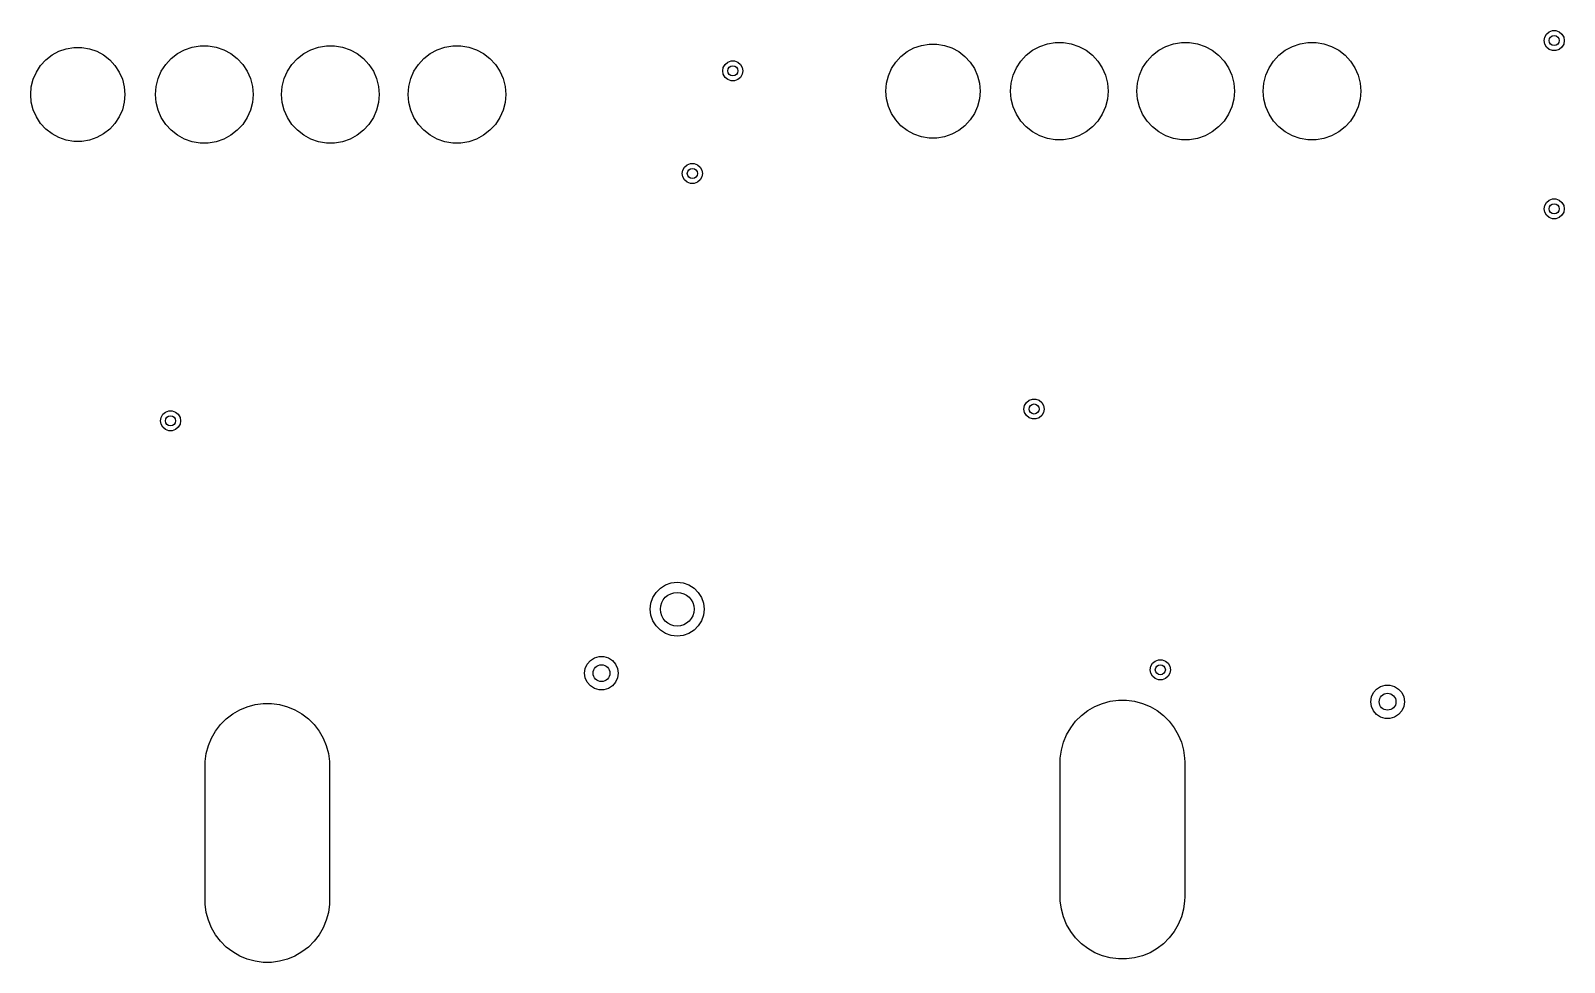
# Model space of a CAD drawing. Extents: x 281 to 530, y -238 to -79.
# Drawn here: x 282.81 to 328.36, y -134.46 to -106.76 of the extents above; entities that cross this region are included whole.
import ezdxf

# ---------------------------------------------------------------- set-up
doc = ezdxf.new("R2010")
doc.units = 0
doc.layers.add('BLACK', color=7, linetype='CONTINUOUS')

msp = doc.modelspace()

# ---------------------------------------------------------------- linework, layer by layer
at = {"layer": 'BLACK', "linetype": 'CONTINUOUS'}
for p, q in [((327.76, -107.06), (327.778092, -106.957394)), ((327.778092, -106.957394), (327.830187, -106.867164)), ((327.830187, -106.867164), (327.91, -106.800192)), ((327.91, -106.800192), (328.007906, -106.764558)), ((328.007906, -106.764558), (328.112094, -106.764558)), ((328.112094, -106.764558), (328.21, -106.800192)), ((328.21, -106.800192), (328.289813, -106.867164)), ((328.289813, -106.867164), (328.341908, -106.957394)), ((328.341908, -106.957394), (328.36, -107.06)), ((283.256806, -107.629987), (283.439273, -107.487967)), ((283.439273, -107.487967), (283.642626, -107.377917)), ((283.642626, -107.377917), (283.86132, -107.30284)), ((283.86132, -107.30284), (284.089389, -107.264782)), ((284.089389, -107.264782), (284.320611, -107.264782)), ((284.320611, -107.264782), (284.54868, -107.30284)), ((284.54868, -107.30284), (284.767374, -107.377917)), ((284.767374, -107.377917), (284.970727, -107.487967)), ((284.970727, -107.487967), (285.153194, -107.629987)), ((286.977942, -107.5932), (287.166925, -107.446109)), ((287.166925, -107.446109), (287.377542, -107.332129)), ((287.377542, -107.332129), (287.604046, -107.25437)), ((287.604046, -107.25437), (287.84026, -107.214952)), ((287.84026, -107.214952), (288.07974, -107.214952)), ((288.07974, -107.214952), (288.315954, -107.25437)), ((288.315954, -107.25437), (288.542458, -107.332129)), ((288.542458, -107.332129), (288.753075, -107.446109)), ((288.753075, -107.446109), (288.942058, -107.5932)), ((290.727942, -107.5932), (290.916925, -107.446109)), ((290.916925, -107.446109), (291.127542, -107.332129)), ((291.127542, -107.332129), (291.354046, -107.25437)), ((291.354046, -107.25437), (291.59026, -107.214952)), ((291.59026, -107.214952), (291.82974, -107.214952)), ((291.82974, -107.214952), (292.065954, -107.25437)), ((292.065954, -107.25437), (292.292458, -107.332129)), ((292.292458, -107.332129), (292.503075, -107.446109)), ((292.503075, -107.446109), (292.692058, -107.5932)), ((294.482942, -107.5932), (294.671925, -107.446109)), ((294.671925, -107.446109), (294.882542, -107.332129)), ((294.882542, -107.332129), (295.109046, -107.25437)), ((295.109046, -107.25437), (295.34526, -107.214952)), ((295.34526, -107.214952), (295.58474, -107.214952)), ((295.58474, -107.214952), (295.820954, -107.25437)), ((295.820954, -107.25437), (296.047458, -107.332129)), ((296.047458, -107.332129), (296.258075, -107.446109)), ((296.258075, -107.446109), (296.447058, -107.5932)), ((308.656806, -107.529987), (308.839273, -107.387967)), ((308.839273, -107.387967), (309.042626, -107.277917)), ((309.042626, -107.277917), (309.26132, -107.20284)), ((309.26132, -107.20284), (309.489389, -107.164782)), ((309.489389, -107.164782), (309.720611, -107.164782)), ((309.720611, -107.164782), (309.94868, -107.20284)), ((309.94868, -107.20284), (310.167374, -107.277917)), ((310.167374, -107.277917), (310.370727, -107.387967)), ((310.370727, -107.387967), (310.553194, -107.529987)), ((312.215746, -107.669392), (312.377942, -107.4932)), ((312.377942, -107.4932), (312.566925, -107.346109)), ((312.566925, -107.346109), (312.777542, -107.232129)), ((312.777542, -107.232129), (313.004046, -107.15437)), ((313.004046, -107.15437), (313.24026, -107.114952)), ((313.24026, -107.114952), (313.47974, -107.114952)), ((313.47974, -107.114952), (313.715954, -107.15437)), ((313.715954, -107.15437), (313.942458, -107.232129)), ((313.942458, -107.232129), (314.153075, -107.346109)), ((314.153075, -107.346109), (314.342058, -107.4932)), ((314.342058, -107.4932), (314.504254, -107.669392)), ((315.965746, -107.669392), (316.127942, -107.4932)), ((316.127942, -107.4932), (316.316925, -107.346109)), ((316.316925, -107.346109), (316.527542, -107.232129)), ((316.527542, -107.232129), (316.754046, -107.15437)), ((316.754046, -107.15437), (316.99026, -107.114952)), ((316.99026, -107.114952), (317.22974, -107.114952)), ((317.22974, -107.114952), (317.465954, -107.15437)), ((317.465954, -107.15437), (317.692458, -107.232129)), ((317.692458, -107.232129), (317.903075, -107.346109)), ((317.903075, -107.346109), (318.092058, -107.4932)), ((318.092058, -107.4932), (318.254254, -107.669392)), ((319.720746, -107.669392), (319.882942, -107.4932)), ((319.882942, -107.4932), (320.071925, -107.346109)), ((320.071925, -107.346109), (320.282542, -107.232129)), ((320.282542, -107.232129), (320.509046, -107.15437)), ((320.509046, -107.15437), (320.74526, -107.114952)), ((320.74526, -107.114952), (320.98474, -107.114952)), ((320.98474, -107.114952), (321.220954, -107.15437)), ((321.220954, -107.15437), (321.447458, -107.232129)), ((321.447458, -107.232129), (321.658075, -107.346109)), ((321.658075, -107.346109), (321.847058, -107.4932)), ((321.847058, -107.4932), (322.009254, -107.669392)), ((327.778092, -107.162606), (327.76, -107.06)), ((327.830187, -107.252836), (327.778092, -107.162606)), ((327.91, -107.319808), (327.830187, -107.252836)), ((328.007906, -107.355442), (327.91, -107.319808)), ((328.112094, -107.355442), (328.007906, -107.355442)), ((328.21, -107.319808), (328.112094, -107.355442)), ((328.289813, -107.252836), (328.21, -107.319808)), ((328.341908, -107.162606), (328.289813, -107.252836)), ((328.36, -107.06), (328.341908, -107.162606)), ((282.973737, -107.993674), (283.100203, -107.800102)), ((283.100203, -107.800102), (283.256806, -107.629987)), ((285.153194, -107.629987), (285.309797, -107.800102)), ((285.309797, -107.800102), (285.436263, -107.993674)), ((286.684763, -107.969876), (286.815746, -107.769392)), ((286.815746, -107.769392), (286.977942, -107.5932)), ((288.942058, -107.5932), (289.104254, -107.769392)), ((289.104254, -107.769392), (289.235237, -107.969876)), ((290.434763, -107.969876), (290.565746, -107.769392)), ((290.565746, -107.769392), (290.727942, -107.5932)), ((292.692058, -107.5932), (292.854254, -107.769392)), ((292.854254, -107.769392), (292.985237, -107.969876)), ((294.189763, -107.969876), (294.320746, -107.769392)), ((294.320746, -107.769392), (294.482942, -107.5932)), ((296.447058, -107.5932), (296.609254, -107.769392)), ((296.609254, -107.769392), (296.740237, -107.969876)), ((303.36, -107.96), (303.378092, -107.857394)), ((303.378092, -108.062606), (303.36, -107.96)), ((303.378092, -107.857394), (303.430187, -107.767164)), ((303.430187, -107.767164), (303.51, -107.700192)), ((303.51, -107.700192), (303.607906, -107.664558)), ((303.607906, -107.664558), (303.712094, -107.664558)), ((303.712094, -107.664558), (303.81, -107.700192)), ((303.81, -107.700192), (303.889813, -107.767164)), ((303.889813, -107.767164), (303.941908, -107.857394)), ((303.941908, -107.857394), (303.96, -107.96)), ((303.96, -107.96), (303.941908, -108.062606)), ((308.280856, -108.105421), (308.373737, -107.893674)), ((308.373737, -107.893674), (308.500203, -107.700102)), ((308.500203, -107.700102), (308.656806, -107.529987)), ((310.553194, -107.529987), (310.709797, -107.700102)), ((310.709797, -107.700102), (310.836263, -107.893674)), ((310.836263, -107.893674), (310.929144, -108.105421)), ((311.988565, -108.089186), (312.084763, -107.869876)), ((312.084763, -107.869876), (312.215746, -107.669392)), ((314.504254, -107.669392), (314.635237, -107.869876)), ((314.635237, -107.869876), (314.731435, -108.089186)), ((315.738565, -108.089186), (315.834763, -107.869876)), ((315.834763, -107.869876), (315.965746, -107.669392)), ((318.254254, -107.669392), (318.385237, -107.869876)), ((318.385237, -107.869876), (318.481435, -108.089186)), ((319.493565, -108.089186), (319.589763, -107.869876)), ((319.589763, -107.869876), (319.720746, -107.669392)), ((322.009254, -107.669392), (322.140237, -107.869876)), ((322.140237, -107.869876), (322.236435, -108.089186)), ((282.824094, -108.429568), (282.880856, -108.205421)), ((282.880856, -108.205421), (282.973737, -107.993674)), ((285.436263, -107.993674), (285.529144, -108.205421)), ((285.529144, -108.205421), (285.585906, -108.429568)), ((286.529776, -108.421338), (286.588565, -108.189186)), ((286.588565, -108.189186), (286.684763, -107.969876)), ((289.235237, -107.969876), (289.331435, -108.189186)), ((289.331435, -108.189186), (289.390224, -108.421338)), ((290.279776, -108.421338), (290.338565, -108.189186)), ((290.338565, -108.189186), (290.434763, -107.969876)), ((292.985237, -107.969876), (293.081435, -108.189186)), ((293.081435, -108.189186), (293.140224, -108.421338)), ((294.034776, -108.421338), (294.093565, -108.189186)), ((294.093565, -108.189186), (294.189763, -107.969876)), ((296.740237, -107.969876), (296.836435, -108.189186)), ((296.836435, -108.189186), (296.895224, -108.421338)), ((303.430187, -108.152836), (303.378092, -108.062606)), ((303.51, -108.219808), (303.430187, -108.152836)), ((303.607906, -108.255442), (303.51, -108.219808)), ((303.712094, -108.255442), (303.607906, -108.255442)), ((303.81, -108.219808), (303.712094, -108.255442)), ((303.889813, -108.152836), (303.81, -108.219808)), ((303.941908, -108.062606), (303.889813, -108.152836)), ((308.205, -108.56), (308.224094, -108.329568)), ((308.224094, -108.329568), (308.280856, -108.105421)), ((310.929144, -108.105421), (310.985906, -108.329568)), ((310.985906, -108.329568), (311.005, -108.56)), ((311.91, -108.56), (311.929776, -108.321338)), ((311.929776, -108.321338), (311.988565, -108.089186)), ((314.731435, -108.089186), (314.790224, -108.321338)), ((314.790224, -108.321338), (314.81, -108.56)), ((315.66, -108.56), (315.679776, -108.321338)), ((315.679776, -108.321338), (315.738565, -108.089186)), ((318.481435, -108.089186), (318.540224, -108.321338)), ((318.540224, -108.321338), (318.56, -108.56)), ((319.415, -108.56), (319.434776, -108.321338)), ((319.434776, -108.321338), (319.493565, -108.089186)), ((322.236435, -108.089186), (322.295224, -108.321338)), ((322.295224, -108.321338), (322.315, -108.56)), ((282.805, -108.66), (282.824094, -108.429568)), ((282.824094, -108.890432), (282.805, -108.66)), ((285.585906, -108.429568), (285.605, -108.66)), ((285.605, -108.66), (285.585906, -108.890432)), ((286.51, -108.66), (286.529776, -108.421338)), ((286.529776, -108.898662), (286.51, -108.66)), ((289.390224, -108.421338), (289.41, -108.66)), ((289.41, -108.66), (289.390224, -108.898662)), ((290.26, -108.66), (290.279776, -108.421338)), ((290.279776, -108.898662), (290.26, -108.66)), ((293.140224, -108.421338), (293.16, -108.66)), ((293.16, -108.66), (293.140224, -108.898662)), ((294.015, -108.66), (294.034776, -108.421338)), ((294.034776, -108.898662), (294.015, -108.66)), ((296.895224, -108.421338), (296.915, -108.66)), ((296.915, -108.66), (296.895224, -108.898662)), ((308.224094, -108.790432), (308.205, -108.56)), ((308.280856, -109.014579), (308.224094, -108.790432)), ((310.985906, -108.790432), (310.929144, -109.014579)), ((311.005, -108.56), (310.985906, -108.790432)), ((311.929776, -108.798662), (311.91, -108.56)), ((311.988565, -109.030814), (311.929776, -108.798662)), ((314.790224, -108.798662), (314.731435, -109.030814)), ((314.81, -108.56), (314.790224, -108.798662)), ((315.679776, -108.798662), (315.66, -108.56)), ((315.738565, -109.030814), (315.679776, -108.798662)), ((318.540224, -108.798662), (318.481435, -109.030814)), ((318.56, -108.56), (318.540224, -108.798662)), ((319.434776, -108.798662), (319.415, -108.56)), ((319.493565, -109.030814), (319.434776, -108.798662)), ((322.295224, -108.798662), (322.236435, -109.030814)), ((322.315, -108.56), (322.295224, -108.798662)), ((282.880856, -109.114579), (282.824094, -108.890432)), ((282.973737, -109.326326), (282.880856, -109.114579)), ((283.100203, -109.519898), (282.973737, -109.326326)), ((285.436263, -109.326326), (285.309797, -109.519898)), ((285.529144, -109.114579), (285.436263, -109.326326)), ((285.585906, -108.890432), (285.529144, -109.114579)), ((286.588565, -109.130814), (286.529776, -108.898662)), ((286.684763, -109.350124), (286.588565, -109.130814)), ((289.331435, -109.130814), (289.235237, -109.350124)), ((289.390224, -108.898662), (289.331435, -109.130814)), ((290.338565, -109.130814), (290.279776, -108.898662)), ((290.434763, -109.350124), (290.338565, -109.130814)), ((293.081435, -109.130814), (292.985237, -109.350124)), ((293.140224, -108.898662), (293.081435, -109.130814)), ((294.093565, -109.130814), (294.034776, -108.898662)), ((294.189763, -109.350124), (294.093565, -109.130814)), ((296.836435, -109.130814), (296.740237, -109.350124)), ((296.895224, -108.898662), (296.836435, -109.130814)), ((308.373737, -109.226326), (308.280856, -109.014579)), ((308.500203, -109.419898), (308.373737, -109.226326)), ((310.836263, -109.226326), (310.709797, -109.419898)), ((310.929144, -109.014579), (310.836263, -109.226326)), ((312.084763, -109.250124), (311.988565, -109.030814)), ((312.215746, -109.450608), (312.084763, -109.250124)), ((314.635237, -109.250124), (314.504254, -109.450608)), ((314.731435, -109.030814), (314.635237, -109.250124)), ((315.834763, -109.250124), (315.738565, -109.030814)), ((315.965746, -109.450608), (315.834763, -109.250124)), ((318.385237, -109.250124), (318.254254, -109.450608)), ((318.481435, -109.030814), (318.385237, -109.250124)), ((319.589763, -109.250124), (319.493565, -109.030814)), ((319.720746, -109.450608), (319.589763, -109.250124)), ((322.140237, -109.250124), (322.009254, -109.450608)), ((322.236435, -109.030814), (322.140237, -109.250124)), ((283.256806, -109.690013), (283.100203, -109.519898)), ((283.439273, -109.832033), (283.256806, -109.690013)), ((285.153194, -109.690013), (284.970727, -109.832033)), ((285.309797, -109.519898), (285.153194, -109.690013)), ((286.815746, -109.550608), (286.684763, -109.350124)), ((286.977942, -109.7268), (286.815746, -109.550608)), ((287.166925, -109.873891), (286.977942, -109.7268)), ((288.942058, -109.7268), (288.753075, -109.873891)), ((289.104254, -109.550608), (288.942058, -109.7268)), ((289.235237, -109.350124), (289.104254, -109.550608)), ((290.565746, -109.550608), (290.434763, -109.350124)), ((290.727942, -109.7268), (290.565746, -109.550608)), ((290.916925, -109.873891), (290.727942, -109.7268)), ((292.692058, -109.7268), (292.503075, -109.873891)), ((292.854254, -109.550608), (292.692058, -109.7268)), ((292.985237, -109.350124), (292.854254, -109.550608)), ((294.320746, -109.550608), (294.189763, -109.350124)), ((294.482942, -109.7268), (294.320746, -109.550608)), ((294.671925, -109.873891), (294.482942, -109.7268)), ((296.447058, -109.7268), (296.258075, -109.873891)), ((296.609254, -109.550608), (296.447058, -109.7268)), ((296.740237, -109.350124), (296.609254, -109.550608)), ((308.656806, -109.590013), (308.500203, -109.419898)), ((308.839273, -109.732033), (308.656806, -109.590013)), ((309.042626, -109.842083), (308.839273, -109.732033)), ((310.370727, -109.732033), (310.167374, -109.842083)), ((310.553194, -109.590013), (310.370727, -109.732033)), ((310.709797, -109.419898), (310.553194, -109.590013)), ((312.377942, -109.6268), (312.215746, -109.450608)), ((312.566925, -109.773891), (312.377942, -109.6268)), ((312.777542, -109.887871), (312.566925, -109.773891)), ((314.153075, -109.773891), (313.942458, -109.887871)), ((314.342058, -109.6268), (314.153075, -109.773891)), ((314.504254, -109.450608), (314.342058, -109.6268)), ((316.127942, -109.6268), (315.965746, -109.450608)), ((316.316925, -109.773891), (316.127942, -109.6268)), ((316.527542, -109.887871), (316.316925, -109.773891)), ((317.903075, -109.773891), (317.692458, -109.887871)), ((318.092058, -109.6268), (317.903075, -109.773891)), ((318.254254, -109.450608), (318.092058, -109.6268)), ((319.882942, -109.6268), (319.720746, -109.450608)), ((320.071925, -109.773891), (319.882942, -109.6268)), ((320.282542, -109.887871), (320.071925, -109.773891)), ((321.658075, -109.773891), (321.447458, -109.887871)), ((321.847058, -109.6268), (321.658075, -109.773891)), ((322.009254, -109.450608), (321.847058, -109.6268)), ((283.642626, -109.942083), (283.439273, -109.832033)), ((283.86132, -110.01716), (283.642626, -109.942083)), ((284.089389, -110.055218), (283.86132, -110.01716)), ((284.320611, -110.055218), (284.089389, -110.055218)), ((284.54868, -110.01716), (284.320611, -110.055218)), ((284.767374, -109.942083), (284.54868, -110.01716)), ((284.970727, -109.832033), (284.767374, -109.942083)), ((287.377542, -109.987871), (287.166925, -109.873891)), ((287.604046, -110.06563), (287.377542, -109.987871)), ((287.84026, -110.105048), (287.604046, -110.06563)), ((288.07974, -110.105048), (287.84026, -110.105048)), ((288.315954, -110.06563), (288.07974, -110.105048)), ((288.542458, -109.987871), (288.315954, -110.06563)), ((288.753075, -109.873891), (288.542458, -109.987871)), ((291.127542, -109.987871), (290.916925, -109.873891)), ((291.354046, -110.06563), (291.127542, -109.987871)), ((291.59026, -110.105048), (291.354046, -110.06563)), ((291.82974, -110.105048), (291.59026, -110.105048)), ((292.065954, -110.06563), (291.82974, -110.105048)), ((292.292458, -109.987871), (292.065954, -110.06563)), ((292.503075, -109.873891), (292.292458, -109.987871)), ((294.882542, -109.987871), (294.671925, -109.873891)), ((295.109046, -110.06563), (294.882542, -109.987871)), ((295.34526, -110.105048), (295.109046, -110.06563)), ((295.58474, -110.105048), (295.34526, -110.105048)), ((295.820954, -110.06563), (295.58474, -110.105048)), ((296.047458, -109.987871), (295.820954, -110.06563)), ((296.258075, -109.873891), (296.047458, -109.987871)), ((309.26132, -109.91716), (309.042626, -109.842083)), ((309.489389, -109.955218), (309.26132, -109.91716)), ((309.720611, -109.955218), (309.489389, -109.955218)), ((309.94868, -109.91716), (309.720611, -109.955218)), ((310.167374, -109.842083), (309.94868, -109.91716)), ((313.004046, -109.96563), (312.777542, -109.887871)), ((313.24026, -110.005048), (313.004046, -109.96563)), ((313.47974, -110.005048), (313.24026, -110.005048)), ((313.715954, -109.96563), (313.47974, -110.005048)), ((313.942458, -109.887871), (313.715954, -109.96563)), ((316.754046, -109.96563), (316.527542, -109.887871)), ((316.99026, -110.005048), (316.754046, -109.96563)), ((317.22974, -110.005048), (316.99026, -110.005048)), ((317.465954, -109.96563), (317.22974, -110.005048)), ((317.692458, -109.887871), (317.465954, -109.96563)), ((320.509046, -109.96563), (320.282542, -109.887871)), ((320.74526, -110.005048), (320.509046, -109.96563)), ((320.98474, -110.005048), (320.74526, -110.005048)), ((321.220954, -109.96563), (320.98474, -110.005048)), ((321.447458, -109.887871), (321.220954, -109.96563)), ((302.16, -111.01), (302.178092, -110.907394)), ((302.178092, -111.112606), (302.16, -111.01)), ((302.178092, -110.907394), (302.230187, -110.817164)), ((302.230187, -111.202836), (302.178092, -111.112606)), ((302.230187, -110.817164), (302.31, -110.750192)), ((302.31, -110.750192), (302.407906, -110.714558)), ((302.407906, -110.714558), (302.512094, -110.714558)), ((302.512094, -110.714558), (302.61, -110.750192)), ((302.61, -110.750192), (302.689813, -110.817164)), ((302.689813, -110.817164), (302.741908, -110.907394)), ((302.741908, -111.112606), (302.689813, -111.202836)), ((302.741908, -110.907394), (302.76, -111.01)), ((302.76, -111.01), (302.741908, -111.112606)), ((302.31, -111.269808), (302.230187, -111.202836)), ((302.407906, -111.305442), (302.31, -111.269808)), ((302.512094, -111.305442), (302.407906, -111.305442)), ((302.61, -111.269808), (302.512094, -111.305442)), ((302.689813, -111.202836), (302.61, -111.269808)), ((327.76, -112.06), (327.778092, -111.957394)), ((327.778092, -112.162606), (327.76, -112.06)), ((327.778092, -111.957394), (327.830187, -111.867164)), ((327.830187, -111.867164), (327.91, -111.800192)), ((327.91, -111.800192), (328.007906, -111.764558)), ((328.007906, -111.764558), (328.112094, -111.764558)), ((328.112094, -111.764558), (328.21, -111.800192)), ((328.21, -111.800192), (328.289813, -111.867164)), ((328.289813, -111.867164), (328.341908, -111.957394)), ((328.341908, -111.957394), (328.36, -112.06)), ((328.36, -112.06), (328.341908, -112.162606)), ((327.830187, -112.252836), (327.778092, -112.162606)), ((327.91, -112.319808), (327.830187, -112.252836)), ((328.007906, -112.355442), (327.91, -112.319808)), ((328.112094, -112.355442), (328.007906, -112.355442)), ((328.21, -112.319808), (328.112094, -112.355442)), ((328.289813, -112.252836), (328.21, -112.319808)), ((328.341908, -112.162606), (328.289813, -112.252836)), ((312.31, -118.01), (312.328092, -117.907394)), ((312.328092, -117.907394), (312.380187, -117.817164)), ((312.380187, -117.817164), (312.46, -117.750192)), ((312.46, -117.750192), (312.557906, -117.714558)), ((312.557906, -117.714558), (312.662094, -117.714558)), ((312.662094, -117.714558), (312.76, -117.750192)), ((312.76, -117.750192), (312.839813, -117.817164)), ((312.839813, -117.817164), (312.891908, -117.907394)), ((312.891908, -117.907394), (312.91, -118.01)), ((286.66, -118.36), (286.678092, -118.257394)), ((286.678092, -118.462606), (286.66, -118.36)), ((286.678092, -118.257394), (286.730187, -118.167164)), ((286.730187, -118.167164), (286.81, -118.100192)), ((286.81, -118.100192), (286.907906, -118.064558)), ((286.907906, -118.064558), (287.012094, -118.064558)), ((287.012094, -118.064558), (287.11, -118.100192)), ((287.11, -118.100192), (287.189813, -118.167164)), ((287.189813, -118.167164), (287.241908, -118.257394)), ((287.241908, -118.257394), (287.26, -118.36)), ((287.26, -118.36), (287.241908, -118.462606)), ((312.328092, -118.112606), (312.31, -118.01)), ((312.380187, -118.202836), (312.328092, -118.112606)), ((312.46, -118.269808), (312.380187, -118.202836)), ((312.557906, -118.305442), (312.46, -118.269808)), ((312.662094, -118.305442), (312.557906, -118.305442)), ((312.76, -118.269808), (312.662094, -118.305442)), ((312.839813, -118.202836), (312.76, -118.269808)), ((312.891908, -118.112606), (312.839813, -118.202836)), ((312.91, -118.01), (312.891908, -118.112606)), ((286.730187, -118.552836), (286.678092, -118.462606)), ((286.81, -118.619808), (286.730187, -118.552836)), ((286.907906, -118.655442), (286.81, -118.619808)), ((287.012094, -118.655442), (286.907906, -118.655442)), ((287.11, -118.619808), (287.012094, -118.655442)), ((287.189813, -118.552836), (287.11, -118.619808)), ((287.241908, -118.462606), (287.189813, -118.552836)), ((301.384535, -123.461208), (301.511208, -123.334535)), ((301.511208, -123.334535), (301.662893, -123.239225)), ((301.662893, -123.239225), (301.831983, -123.180058)), ((301.831983, -123.180058), (302.01, -123.16)), ((302.01, -123.16), (302.188017, -123.180058)), ((302.188017, -123.180058), (302.357107, -123.239225)), ((302.357107, -123.239225), (302.508792, -123.334535)), ((302.508792, -123.334535), (302.635465, -123.461208)), ((301.21, -123.96), (301.230058, -123.781983)), ((301.230058, -123.781983), (301.289225, -123.612893)), ((301.289225, -123.612893), (301.384535, -123.461208)), ((302.635465, -123.461208), (302.730775, -123.612893)), ((302.730775, -123.612893), (302.789942, -123.781983)), ((302.789942, -123.781983), (302.81, -123.96)), ((301.230058, -124.138017), (301.21, -123.96)), ((301.289225, -124.307107), (301.230058, -124.138017)), ((301.384535, -124.458792), (301.289225, -124.307107)), ((302.730775, -124.307107), (302.635465, -124.458792)), ((302.789942, -124.138017), (302.730775, -124.307107)), ((302.81, -123.96), (302.789942, -124.138017)), ((301.511208, -124.585465), (301.384535, -124.458792)), ((301.662893, -124.680775), (301.511208, -124.585465)), ((301.831983, -124.739942), (301.662893, -124.680775)), ((302.01, -124.76), (301.831983, -124.739942)), ((302.188017, -124.739942), (302.01, -124.76)), ((302.357107, -124.680775), (302.188017, -124.739942)), ((302.508792, -124.585465), (302.357107, -124.680775)), ((302.635465, -124.458792), (302.508792, -124.585465)), ((299.26, -125.86), (299.280254, -125.719134)), ((299.280254, -125.719134), (299.339373, -125.58968)), ((299.339373, -125.58968), (299.43257, -125.482125)), ((299.43257, -125.482125), (299.552292, -125.405184)), ((299.552292, -125.405184), (299.688843, -125.365089)), ((299.688843, -125.365089), (299.831157, -125.365089)), ((299.831157, -125.365089), (299.967708, -125.405184)), ((299.967708, -125.405184), (300.08743, -125.482125)), ((300.08743, -125.482125), (300.180627, -125.58968)), ((300.180627, -125.58968), (300.239746, -125.719134)), ((300.239746, -125.719134), (300.26, -125.86)), ((316.06, -125.76), (316.078092, -125.657394)), ((316.078092, -125.657394), (316.130187, -125.567164)), ((316.130187, -125.567164), (316.21, -125.500192)), ((316.21, -125.500192), (316.307906, -125.464558)), ((316.307906, -125.464558), (316.412094, -125.464558)), ((316.412094, -125.464558), (316.51, -125.500192)), ((316.51, -125.500192), (316.589813, -125.567164)), ((316.589813, -125.567164), (316.641908, -125.657394)), ((316.641908, -125.657394), (316.66, -125.76)), ((299.280254, -126.000866), (299.26, -125.86)), ((299.339373, -126.13032), (299.280254, -126.000866)), ((299.43257, -126.237875), (299.339373, -126.13032)), ((300.180627, -126.13032), (300.08743, -126.237875)), ((300.239746, -126.000866), (300.180627, -126.13032)), ((300.26, -125.86), (300.239746, -126.000866)), ((316.078092, -125.862606), (316.06, -125.76)), ((316.130187, -125.952836), (316.078092, -125.862606)), ((316.21, -126.019808), (316.130187, -125.952836)), ((316.307906, -126.055442), (316.21, -126.019808)), ((316.412094, -126.055442), (316.307906, -126.055442)), ((316.51, -126.019808), (316.412094, -126.055442)), ((316.589813, -125.952836), (316.51, -126.019808)), ((316.641908, -125.862606), (316.589813, -125.952836)), ((316.66, -125.76), (316.641908, -125.862606)), ((299.552292, -126.314816), (299.43257, -126.237875)), ((299.688843, -126.354911), (299.552292, -126.314816)), ((299.831157, -126.354911), (299.688843, -126.354911)), ((299.967708, -126.314816), (299.831157, -126.354911)), ((300.08743, -126.237875), (299.967708, -126.314816)), ((322.61, -126.71), (322.630254, -126.569134)), ((322.630254, -126.569134), (322.689373, -126.43968)), ((322.689373, -126.43968), (322.78257, -126.332125)), ((322.78257, -126.332125), (322.902292, -126.255184)), ((322.902292, -126.255184), (323.038843, -126.215089)), ((323.038843, -126.215089), (323.181157, -126.215089)), ((323.181157, -126.215089), (323.317708, -126.255184)), ((323.317708, -126.255184), (323.43743, -126.332125)), ((323.43743, -126.332125), (323.530627, -126.43968)), ((323.530627, -126.43968), (323.589746, -126.569134)), ((323.589746, -126.569134), (323.61, -126.71)), ((288.61521, -127.219096), (288.807195, -127.071781)), ((288.807195, -127.071781), (289.016766, -126.950785)), ((289.016766, -126.950785), (289.240337, -126.858179)), ((289.240337, -126.858179), (289.474083, -126.795547)), ((289.474083, -126.795547), (289.714004, -126.763961)), ((289.714004, -126.763961), (289.955996, -126.763961)), ((289.955996, -126.763961), (290.195917, -126.795547)), ((290.195917, -126.795547), (290.429663, -126.858179)), ((290.429663, -126.858179), (290.653234, -126.950785)), ((290.653234, -126.950785), (290.862805, -127.071781)), ((290.862805, -127.071781), (291.05479, -127.219096)), ((314.01521, -127.119096), (314.207195, -126.971781)), ((314.207195, -126.971781), (314.416766, -126.850785)), ((314.416766, -126.850785), (314.640337, -126.758179)), ((314.640337, -126.758179), (314.874083, -126.695547)), ((314.874083, -126.695547), (315.114004, -126.663961)), ((315.114004, -126.663961), (315.355996, -126.663961)), ((315.355996, -126.663961), (315.595917, -126.695547)), ((315.595917, -126.695547), (315.829663, -126.758179)), ((315.829663, -126.758179), (316.053234, -126.850785)), ((316.053234, -126.850785), (316.262805, -126.971781)), ((316.262805, -126.971781), (316.45479, -127.119096)), ((322.630254, -126.850866), (322.61, -126.71)), ((322.689373, -126.98032), (322.630254, -126.850866)), ((322.78257, -127.087875), (322.689373, -126.98032)), ((322.902292, -127.164816), (322.78257, -127.087875)), ((323.43743, -127.087875), (323.317708, -127.164816)), ((323.530627, -126.98032), (323.43743, -127.087875)), ((323.589746, -126.850866), (323.530627, -126.98032)), ((323.61, -126.71), (323.589746, -126.850866)), ((288.296781, -127.582195), (288.444096, -127.39021)), ((288.444096, -127.39021), (288.61521, -127.219096)), ((291.05479, -127.219096), (291.225904, -127.39021)), ((291.225904, -127.39021), (291.373219, -127.582195)), ((313.575785, -127.691766), (313.696781, -127.482195)), ((313.696781, -127.482195), (313.844096, -127.29021)), ((313.844096, -127.29021), (314.01521, -127.119096)), ((316.45479, -127.119096), (316.625904, -127.29021)), ((316.625904, -127.29021), (316.773219, -127.482195)), ((316.773219, -127.482195), (316.894215, -127.691766)), ((323.038843, -127.204911), (322.902292, -127.164816)), ((323.181157, -127.204911), (323.038843, -127.204911)), ((323.317708, -127.164816), (323.181157, -127.204911)), ((288.083179, -128.015337), (288.175785, -127.791766)), ((288.175785, -127.791766), (288.296781, -127.582195)), ((291.373219, -127.582195), (291.494215, -127.791766)), ((291.494215, -127.791766), (291.586821, -128.015337)), ((313.420547, -128.149083), (313.483179, -127.915337)), ((313.483179, -127.915337), (313.575785, -127.691766)), ((316.894215, -127.691766), (316.986821, -127.915337)), ((316.986821, -127.915337), (317.049453, -128.149083)), ((287.988961, -128.489004), (288.020547, -128.249083)), ((288.020547, -128.249083), (288.083179, -128.015337)), ((291.586821, -128.015337), (291.649453, -128.249083)), ((291.649453, -128.249083), (291.681039, -128.489004)), ((313.385, -128.51), (313.388961, -128.389004)), ((313.388961, -128.389004), (313.420547, -128.149083)), ((317.049453, -128.149083), (317.081039, -128.389004)), ((317.081039, -128.389004), (317.085, -128.51)), ((287.985, -128.61), (287.988961, -128.489004)), ((287.985, -132.61), (287.985, -128.61)), ((291.681039, -128.489004), (291.685, -128.61)), ((291.685, -128.61), (291.685, -132.61)), ((313.385, -132.51), (313.385, -128.51)), ((317.085, -128.51), (317.085, -132.51)), ((313.388961, -132.630996), (313.385, -132.51)), ((317.085, -132.51), (317.081039, -132.630996)), ((287.988961, -132.730996), (287.985, -132.61)), ((288.020547, -132.970917), (287.988961, -132.730996)), ((288.083179, -133.204663), (288.020547, -132.970917)), ((291.649453, -132.970917), (291.586821, -133.204663)), ((291.681039, -132.730996), (291.649453, -132.970917)), ((291.685, -132.61), (291.681039, -132.730996)), ((313.420547, -132.870917), (313.388961, -132.630996)), ((313.483179, -133.104663), (313.420547, -132.870917)), ((317.049453, -132.870917), (316.986821, -133.104663)), ((317.081039, -132.630996), (317.049453, -132.870917)), ((288.175785, -133.428234), (288.083179, -133.204663)), ((288.296781, -133.637805), (288.175785, -133.428234)), ((291.494215, -133.428234), (291.373219, -133.637805)), ((291.586821, -133.204663), (291.494215, -133.428234)), ((313.575785, -133.328234), (313.483179, -133.104663)), ((313.696781, -133.537805), (313.575785, -133.328234)), ((316.894215, -133.328234), (316.773219, -133.537805)), ((316.986821, -133.104663), (316.894215, -133.328234)), ((288.444096, -133.82979), (288.296781, -133.637805)), ((288.61521, -134.000904), (288.444096, -133.82979)), ((291.225904, -133.82979), (291.05479, -134.000904)), ((291.373219, -133.637805), (291.225904, -133.82979)), ((313.844096, -133.72979), (313.696781, -133.537805)), ((314.01521, -133.900904), (313.844096, -133.72979)), ((314.207195, -134.048219), (314.01521, -133.900904)), ((316.45479, -133.900904), (316.262805, -134.048219)), ((316.625904, -133.72979), (316.45479, -133.900904)), ((316.773219, -133.537805), (316.625904, -133.72979)), ((288.807195, -134.148219), (288.61521, -134.000904)), ((289.016766, -134.269215), (288.807195, -134.148219)), ((289.240337, -134.361821), (289.016766, -134.269215)), ((289.474083, -134.424453), (289.240337, -134.361821)), ((290.429663, -134.361821), (290.195917, -134.424453)), ((290.653234, -134.269215), (290.429663, -134.361821)), ((290.862805, -134.148219), (290.653234, -134.269215)), ((291.05479, -134.000904), (290.862805, -134.148219)), ((314.416766, -134.169215), (314.207195, -134.048219)), ((314.640337, -134.261821), (314.416766, -134.169215)), ((314.874083, -134.324453), (314.640337, -134.261821)), ((315.114004, -134.356039), (314.874083, -134.324453)), ((315.355996, -134.356039), (315.114004, -134.356039)), ((315.595917, -134.324453), (315.355996, -134.356039)), ((315.829663, -134.261821), (315.595917, -134.324453)), ((316.053234, -134.169215), (315.829663, -134.261821)), ((316.262805, -134.048219), (316.053234, -134.169215)), ((289.714004, -134.456039), (289.474083, -134.424453)), ((289.955996, -134.456039), (289.714004, -134.456039)), ((290.195917, -134.424453), (289.955996, -134.456039))]:
    msp.add_line(p, q, dxfattribs=at)
at = {"layer": 'BLACK'}
for centre, radius in [((328.06, -107.06), 0.15), ((303.66, -107.96), 0.15), ((302.46, -111.01), 0.15), ((328.06, -112.06), 0.15), ((312.61, -118.01), 0.15), ((286.96, -118.36), 0.15), ((302.01, -123.96), 0.5), ((299.76, -125.86), 0.25), ((316.36, -125.76), 0.15), ((323.11, -126.71), 0.25)]:
    msp.add_circle(centre, radius, dxfattribs=at)

doc.saveas('drawing.dxf')
